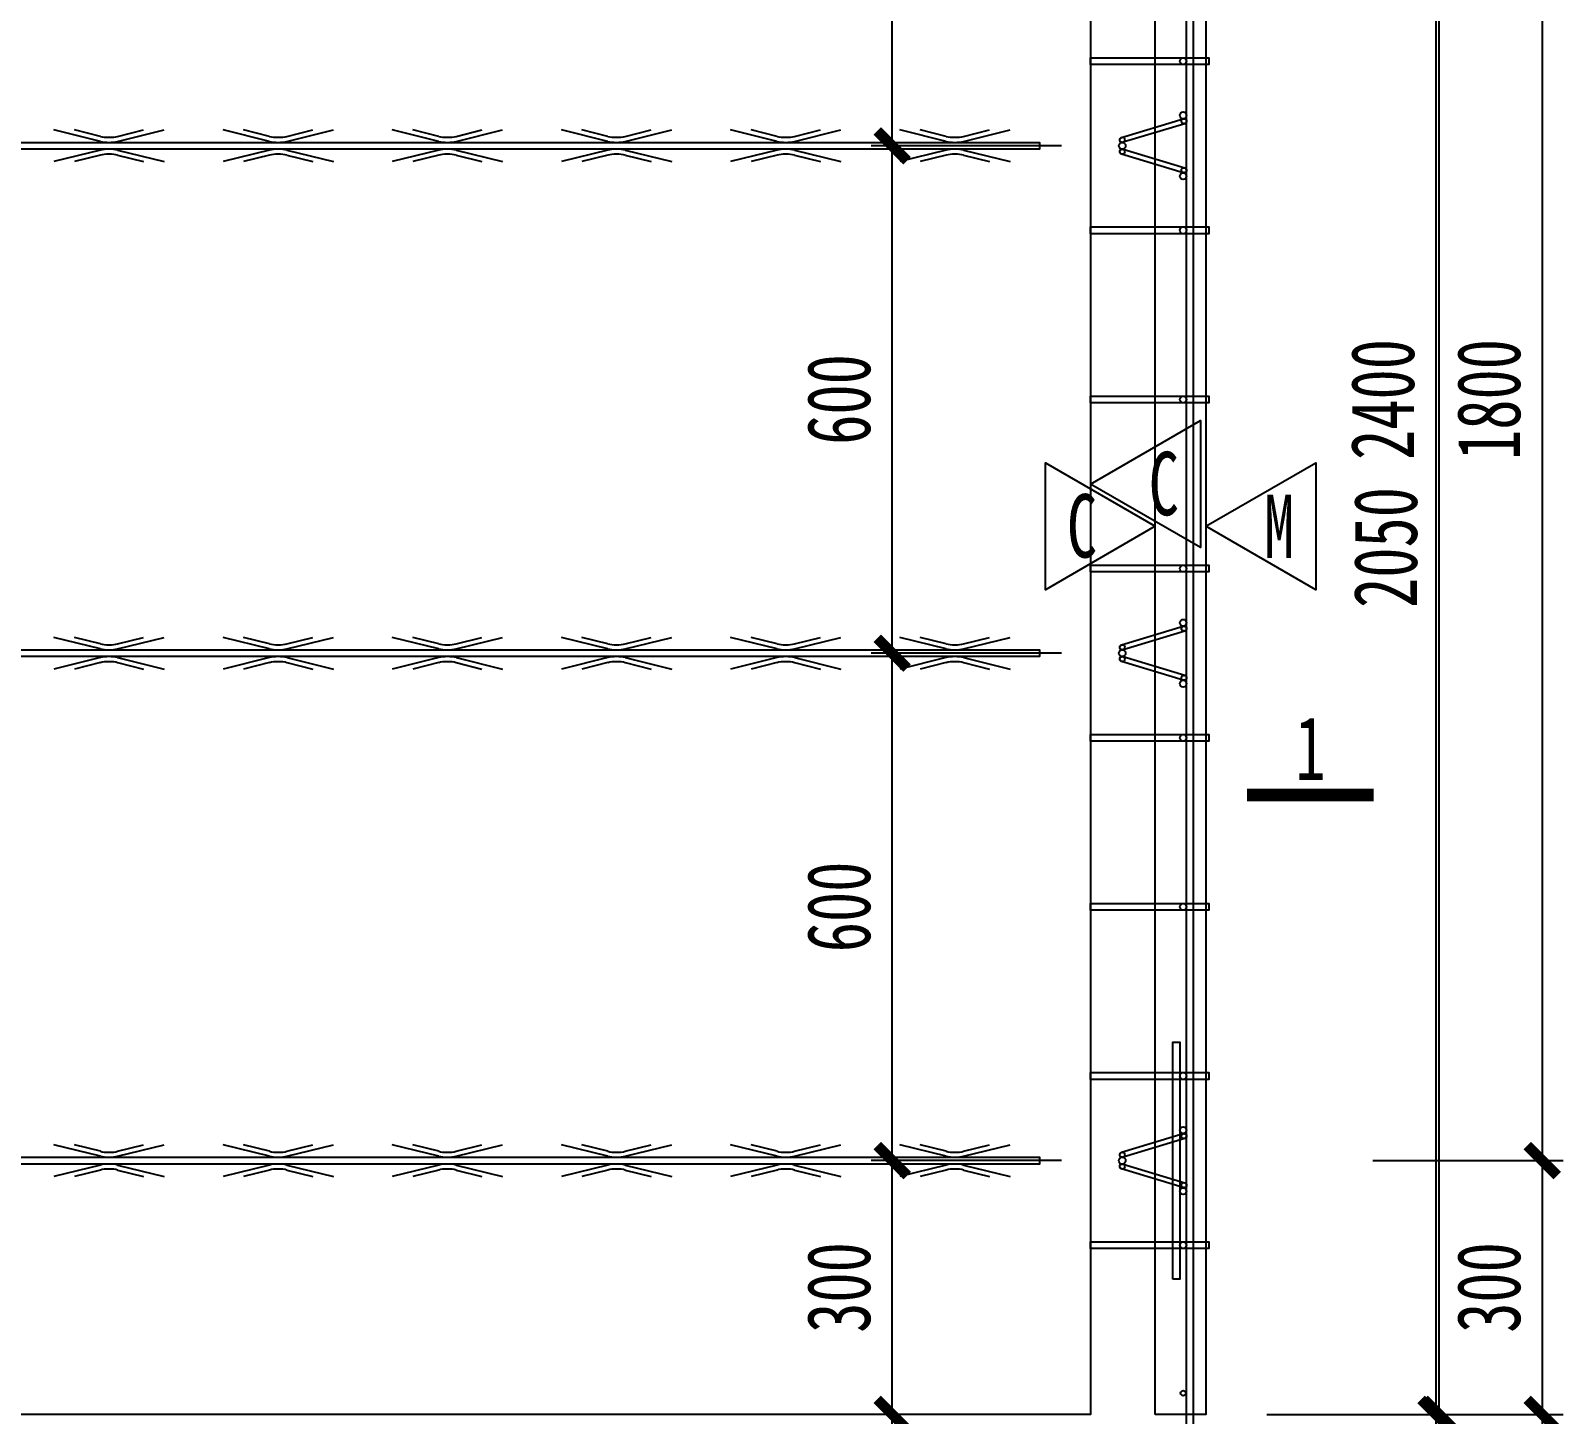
# Model space of a CAD drawing. Extents: x -524 to 129100, y -10500 to 1.
# Drawn here: x 6540 to 8352, y -3212 to -1576 of the extents above; entities that cross this region are included whole.
import ezdxf

# ---------------------------------------------------------------- set-up
doc = ezdxf.new("R2010")
doc.units = 0
doc.header["$LTSCALE"] = 250
doc.linetypes.add('BeePC_CENTER', pattern=[2, 1.25, -0.25, 0.25, -0.25])
doc.layers.get('0').update_dxf_attribs({"linetype": 'CONTINUOUS'})
doc.layers.get('Defpoints').update_dxf_attribs({"linetype": 'CONTINUOUS'})
for name, color, linetype in [('BeePC-CCBZ', 110, 'CONTINUOUS'), ('BeePC-GJ-LEVEL', 141, 'CONTINUOUS'), ('BeePC-GJ-Truss', 185, 'CONTINUOUS'), ('BeePC-TONG-ZT', 50, 'CONTINUOUS')]:
    doc.layers.add(name, color=color, linetype=linetype)
doc.styles.add('BeePC_Dim', font='simfang.ttf', dxfattribs={"width": 0.7})
doc.styles.add('BeePC_Text', font='simfang.ttf', dxfattribs={"width": 0.7})
doc.dimstyles.new('BeePC_DIM_25_25', dxfattribs={"dimtxt": 75, "dimasz": 25, "dimexe": 25, "dimexo": 0, "dimgap": 25, "dimtad": 1, "dimdec": 0, "dimzin": 0, "dimdsep": 46, "dimtxsty": 'BeePC_Dim', "dimblk": 'ARCHTICK', "dimcen": 0, "dimdle": 25, "dimclrt": 7, "dimadec": 0, "dimazin": 0, "dimtfac": 1, "dimtdec": 0, "dimtix": 1, "dimtmove": 2, "dimatfit": 3, "dimfxl": 250, "dimfxlon": 1, "dimtfill": 1, "dimtolj": 1, "dimtzin": 0, "dimarcsym": 0})

# ---------------------------------------------------------------- blocks, each defined once
blk = doc.blocks.new('剖切符号')
at = {"const_width": 15}
blk.add_lwpolyline([(0, 75), (0, -75)], dxfattribs=at)
blk = doc.blocks.new('_ArchTick')
at = {"color": 0, "linetype": 'ByBlock', "const_width": 0.5}
blk.add_lwpolyline([(-0.707, -0.707), (0.707, 0.707)], dxfattribs=at)
blk = doc.blocks.new('*D32')
at = {"layer": 'BeePC-CCBZ', "color": 0, "lineweight": -2, "transparency": 16777216}
for p, q in [((7642.3, -600.1), (7642.3, -375.1)), ((7792.8, -600.1), (7792.8, -375.1)), ((7617.3, -400.1), (7817.8, -400.1))]:
    blk.add_line(p, q, dxfattribs=at)
at = {"layer": 'Defpoints', "color": 0, "transparency": 16777216}
for p in [(7792.8, -400.1), (7642.3, -772.1), (7792.8, -2012.1)]:
    blk.add_point(p, dxfattribs=at)
at = {"layer": 'BeePC-CCBZ', "color": 0, "lineweight": -2, "transparency": 16777216, "xscale": 25, "yscale": 25, "zscale": 25, "rotation": 180}
blk.add_blockref('_ArchTick', (7642.3, -400.1), dxfattribs=at)
at = {"layer": 'BeePC-CCBZ', "color": 0, "lineweight": -2, "transparency": 16777216, "xscale": 25, "yscale": 25, "zscale": 25}
blk.add_blockref('_ArchTick', (7792.8, -400.1), dxfattribs=at)
at = {"layer": 'BeePC-CCBZ', "color": 7, "linetype": 'BeePC_CENTER', "transparency": 16777216, "insert": (7717.6, -337.2), "char_height": 75, "attachment_point": 5, "style": 'BeePC_Dim', "bg_fill": 3, "box_fill_scale": 1.1, "bg_fill_color": 256, "bg_fill_true_color": 13158600, "bg_fill_transparency": 0}
blk.add_mtext('\\A1;151', dxfattribs=at)
blk = doc.blocks.new('*D38')
at = {"layer": 'BeePC-CCBZ', "color": 0, "lineweight": -2, "transparency": 16777216}
for p, q in [((6232.6, -478.1), (6232.6, -253.1)), ((7792.8, -478.1), (7792.8, -253.1)), ((6207.6, -278.1), (7817.8, -278.1))]:
    blk.add_line(p, q, dxfattribs=at)
at = {"layer": 'Defpoints', "color": 0, "transparency": 16777216}
for p in [(7792.8, -278.1), (7792.8, -2012.1), (6232.6, -2912.1)]:
    blk.add_point(p, dxfattribs=at)
at = {"layer": 'BeePC-CCBZ', "color": 0, "lineweight": -2, "transparency": 16777216, "xscale": 25, "yscale": 25, "zscale": 25, "rotation": 180}
blk.add_blockref('_ArchTick', (6232.6, -278.1), dxfattribs=at)
at = {"layer": 'BeePC-CCBZ', "color": 0, "lineweight": -2, "transparency": 16777216, "xscale": 25, "yscale": 25, "zscale": 25}
blk.add_blockref('_ArchTick', (7792.8, -278.1), dxfattribs=at)
at = {"layer": 'BeePC-CCBZ', "color": 7, "linetype": 'BeePC_CENTER', "transparency": 16777216, "insert": (7012.7, -215.2), "char_height": 75, "attachment_point": 5, "style": 'BeePC_Dim', "bg_fill": 3, "box_fill_scale": 1.1, "bg_fill_color": 256, "bg_fill_true_color": 13158600, "bg_fill_transparency": 0}
blk.add_mtext('\\A1;1560', dxfattribs=at)
blk = doc.blocks.new('*D39')
at = {"layer": 'BeePC-CCBZ', "color": 0, "lineweight": -2, "transparency": 16777216}
for p, q in [((172.3, -3759.1), (172.3, -3984.1)), ((7792.8, -3759.1), (7792.8, -3984.1)), ((147.3, -3959.1), (7817.8, -3959.1))]:
    blk.add_line(p, q, dxfattribs=at)
at = {"layer": 'Defpoints', "color": 0, "transparency": 16777216}
for p in [(172.3, -2012.1), (7792.8, -2012.1), (7792.8, -3959.1)]:
    blk.add_point(p, dxfattribs=at)
at = {"layer": 'BeePC-CCBZ', "color": 0, "lineweight": -2, "transparency": 16777216, "xscale": 25, "yscale": 25, "zscale": 25, "rotation": 180}
blk.add_blockref('_ArchTick', (172.3, -3959.1), dxfattribs=at)
at = {"layer": 'BeePC-CCBZ', "color": 0, "lineweight": -2, "transparency": 16777216, "xscale": 25, "yscale": 25, "zscale": 25}
blk.add_blockref('_ArchTick', (7792.8, -3959.1), dxfattribs=at)
at = {"layer": 'BeePC-CCBZ', "color": 7, "linetype": 'BeePC_CENTER', "transparency": 16777216, "insert": (3982.6, -3896.2), "char_height": 75, "attachment_point": 5, "style": 'BeePC_Dim', "bg_fill": 3, "box_fill_scale": 1.1, "bg_fill_color": 256, "bg_fill_true_color": 13158600, "bg_fill_transparency": 0}
blk.add_mtext('\\A1;7621', dxfattribs=at)
blk = doc.blocks.new('*D44')
at = {"layer": 'BeePC-CCBZ', "color": 0, "lineweight": -2, "transparency": 16777216}
for p, q in [((8204.8, -1137.1), (8204.8, -3237.1)), ((8004.8, -1162.1), (8229.8, -1162.1)), ((8004.8, -3212.1), (8229.8, -3212.1))]:
    blk.add_line(p, q, dxfattribs=at)
at = {"layer": 'Defpoints', "color": 0, "transparency": 16777216}
for p in [(7982.3, -1162.1), (3982.6, -3212.1), (8204.8, -3212.1)]:
    blk.add_point(p, dxfattribs=at)
at = {"layer": 'BeePC-CCBZ', "color": 0, "lineweight": -2, "transparency": 16777216, "xscale": 25, "yscale": 25, "zscale": 25}
for p, rotation in [((8204.8, -1162.1), 90), ((8204.8, -3212.1), 270)]:
    blk.add_blockref('_ArchTick', p, dxfattribs=dict(at, rotation=rotation))
at = {"layer": 'BeePC-CCBZ', "color": 7, "linetype": 'BeePC_CENTER', "transparency": 16777216, "insert": (8141.9, -2187.1), "char_height": 75, "attachment_point": 5, "rotation": 90, "style": 'BeePC_Dim', "bg_fill": 3, "box_fill_scale": 1.1, "bg_fill_color": 256, "bg_fill_true_color": 13158600, "bg_fill_transparency": 0}
blk.add_mtext('\\A1;2050', dxfattribs=at)
blk = doc.blocks.new('*D46')
at = {"layer": 'BeePC-CCBZ', "color": 0, "lineweight": -2, "transparency": 16777216}
for p, q in [((8326.8, -1087.1), (8326.8, -2937.1)), ((8126.8, -1112.1), (8351.8, -1112.1)), ((8126.8, -2912.1), (8351.8, -2912.1))]:
    blk.add_line(p, q, dxfattribs=at)
at = {"layer": 'Defpoints', "color": 0, "transparency": 16777216}
for p in [(1632.6, -1112.1), (1632.6, -2912.1), (8326.8, -2912.1)]:
    blk.add_point(p, dxfattribs=at)
at = {"layer": 'BeePC-CCBZ', "color": 0, "lineweight": -2, "transparency": 16777216, "xscale": 25, "yscale": 25, "zscale": 25}
for p, rotation in [((8326.8, -1112.1), 90), ((8326.8, -2912.1), 270)]:
    blk.add_blockref('_ArchTick', p, dxfattribs=dict(at, rotation=rotation))
at = {"layer": 'BeePC-CCBZ', "color": 7, "linetype": 'BeePC_CENTER', "transparency": 16777216, "insert": (8263.9, -2012.1), "char_height": 75, "attachment_point": 5, "rotation": 90, "style": 'BeePC_Dim', "bg_fill": 3, "box_fill_scale": 1.1, "bg_fill_color": 256, "bg_fill_true_color": 13158600, "bg_fill_transparency": 0}
blk.add_mtext('\\A1;1800', dxfattribs=at)
blk = doc.blocks.new('*D47')
at = {"layer": 'BeePC-CCBZ', "color": 0, "lineweight": -2, "transparency": 16777216}
for p, q in [((8326.8, -2887.1), (8326.8, -3237.1)), ((8126.8, -2912.1), (8351.8, -2912.1)), ((8126.8, -3212.1), (8351.8, -3212.1))]:
    blk.add_line(p, q, dxfattribs=at)
at = {"layer": 'Defpoints', "color": 0, "transparency": 16777216}
for p in [(1632.6, -2912.1), (3982.6, -3212.1), (8326.8, -3212.1)]:
    blk.add_point(p, dxfattribs=at)
at = {"layer": 'BeePC-CCBZ', "color": 0, "lineweight": -2, "transparency": 16777216, "xscale": 25, "yscale": 25, "zscale": 25}
for p, rotation in [((8326.8, -2912.1), 90), ((8326.8, -3212.1), 270)]:
    blk.add_blockref('_ArchTick', p, dxfattribs=dict(at, rotation=rotation))
at = {"layer": 'BeePC-CCBZ', "color": 7, "linetype": 'BeePC_CENTER', "transparency": 16777216, "insert": (8263.9, -3062.1), "char_height": 75, "attachment_point": 5, "rotation": 90, "style": 'BeePC_Dim', "bg_fill": 3, "box_fill_scale": 1.1, "bg_fill_color": 256, "bg_fill_true_color": 13158600, "bg_fill_transparency": 0}
blk.add_mtext('\\A1;300', dxfattribs=at)
blk = doc.blocks.new('*D52')
at = {"layer": 'BeePC-CCBZ', "color": 0, "lineweight": -2, "transparency": 16777216}
for p, q in [((7558.4, -3237.1), (7558.4, -2887.1)), ((7758.4, -2912.1), (7533.4, -2912.1)), ((7758.4, -3212.1), (7533.4, -3212.1))]:
    blk.add_line(p, q, dxfattribs=at)
at = {"layer": 'Defpoints', "color": 0, "transparency": 16777216}
for p in [(7558.4, -2912.1), (7830.4, -2912.1), (7899.4, -3212.1)]:
    blk.add_point(p, dxfattribs=at)
at = {"layer": 'BeePC-CCBZ', "color": 0, "lineweight": -2, "transparency": 16777216, "xscale": 25, "yscale": 25, "zscale": 25}
for p, rotation in [((7558.4, -2912.1), 90), ((7558.4, -3212.1), 270)]:
    blk.add_blockref('_ArchTick', p, dxfattribs=dict(at, rotation=rotation))
at = {"layer": 'BeePC-CCBZ', "color": 7, "linetype": 'BeePC_CENTER', "transparency": 16777216, "insert": (7495.5, -3062.1), "char_height": 75, "attachment_point": 5, "rotation": 90, "style": 'BeePC_Dim', "bg_fill": 3, "box_fill_scale": 1.1, "bg_fill_color": 256, "bg_fill_true_color": 13158600, "bg_fill_transparency": 0}
blk.add_mtext('\\A1;300', dxfattribs=at)
blk = doc.blocks.new('*D53')
at = {"layer": 'BeePC-CCBZ', "color": 0, "lineweight": -2, "transparency": 16777216}
for p, q in [((7558.4, -2937.1), (7558.4, -2287.1)), ((7758.4, -2312.1), (7533.4, -2312.1)), ((7758.4, -2912.1), (7533.4, -2912.1))]:
    blk.add_line(p, q, dxfattribs=at)
at = {"layer": 'Defpoints', "color": 0, "transparency": 16777216}
for p in [(7558.4, -2312.1), (7830.4, -2312.1), (7830.4, -2912.1)]:
    blk.add_point(p, dxfattribs=at)
at = {"layer": 'BeePC-CCBZ', "color": 0, "lineweight": -2, "transparency": 16777216, "xscale": 25, "yscale": 25, "zscale": 25}
for p, rotation in [((7558.4, -2312.1), 90), ((7558.4, -2912.1), 270)]:
    blk.add_blockref('_ArchTick', p, dxfattribs=dict(at, rotation=rotation))
at = {"layer": 'BeePC-CCBZ', "color": 7, "linetype": 'BeePC_CENTER', "transparency": 16777216, "insert": (7495.5, -2612.1), "char_height": 75, "attachment_point": 5, "rotation": 90, "style": 'BeePC_Dim', "bg_fill": 3, "box_fill_scale": 1.1, "bg_fill_color": 256, "bg_fill_true_color": 13158600, "bg_fill_transparency": 0}
blk.add_mtext('\\A1;600', dxfattribs=at)
blk = doc.blocks.new('*D54')
at = {"layer": 'BeePC-CCBZ', "color": 0, "lineweight": -2, "transparency": 16777216}
for p, q in [((7558.4, -2337.1), (7558.4, -1687.1)), ((7758.4, -1712.1), (7533.4, -1712.1)), ((7758.4, -2312.1), (7533.4, -2312.1))]:
    blk.add_line(p, q, dxfattribs=at)
at = {"layer": 'Defpoints', "color": 0, "transparency": 16777216}
for p in [(7558.4, -1712.1), (7830.4, -1712.1), (7830.4, -2312.1)]:
    blk.add_point(p, dxfattribs=at)
at = {"layer": 'BeePC-CCBZ', "color": 0, "lineweight": -2, "transparency": 16777216, "xscale": 25, "yscale": 25, "zscale": 25}
for p, rotation in [((7558.4, -1712.1), 90), ((7558.4, -2312.1), 270)]:
    blk.add_blockref('_ArchTick', p, dxfattribs=dict(at, rotation=rotation))
at = {"layer": 'BeePC-CCBZ', "color": 7, "linetype": 'BeePC_CENTER', "transparency": 16777216, "insert": (7495.5, -2012.1), "char_height": 75, "attachment_point": 5, "rotation": 90, "style": 'BeePC_Dim', "bg_fill": 3, "box_fill_scale": 1.1, "bg_fill_color": 256, "bg_fill_true_color": 13158600, "bg_fill_transparency": 0}
blk.add_mtext('\\A1;600', dxfattribs=at)
blk = doc.blocks.new('*D55')
at = {"layer": 'BeePC-CCBZ', "color": 0, "lineweight": -2, "transparency": 16777216}
for p, q in [((7558.4, -1737.1), (7558.4, -1087.1)), ((7758.4, -1112.1), (7533.4, -1112.1)), ((7758.4, -1712.1), (7533.4, -1712.1))]:
    blk.add_line(p, q, dxfattribs=at)
at = {"layer": 'Defpoints', "color": 0, "transparency": 16777216}
for p in [(7558.4, -1112.1), (7830.4, -1112.1), (7830.4, -1712.1)]:
    blk.add_point(p, dxfattribs=at)
at = {"layer": 'BeePC-CCBZ', "color": 0, "lineweight": -2, "transparency": 16777216, "xscale": 25, "yscale": 25, "zscale": 25}
for p, rotation in [((7558.4, -1112.1), 90), ((7558.4, -1712.1), 270)]:
    blk.add_blockref('_ArchTick', p, dxfattribs=dict(at, rotation=rotation))
at = {"layer": 'BeePC-CCBZ', "color": 7, "linetype": 'BeePC_CENTER', "transparency": 16777216, "insert": (7495.5, -1412.1), "char_height": 75, "attachment_point": 5, "rotation": 90, "style": 'BeePC_Dim', "bg_fill": 3, "box_fill_scale": 1.1, "bg_fill_color": 256, "bg_fill_true_color": 13158600, "bg_fill_transparency": 0}
blk.add_mtext('\\A1;600', dxfattribs=at)
blk = doc.blocks.new('*D57')
at = {"layer": 'BeePC-CCBZ', "color": 0, "lineweight": -2, "transparency": 16777216}
for p, q in [((7869.4, -3759.1), (7869.4, -3984.1)), ((7929.4, -3759.1), (7929.4, -3984.1)), ((7844.4, -3959.1), (7954.4, -3959.1))]:
    blk.add_line(p, q, dxfattribs=at)
at = {"layer": 'Defpoints', "color": 0, "transparency": 16777216}
for p in [(7869.4, -2012.1), (7929.4, -2012.1), (7929.4, -3959.1)]:
    blk.add_point(p, dxfattribs=at)
at = {"layer": 'BeePC-CCBZ', "color": 0, "lineweight": -2, "transparency": 16777216, "xscale": 25, "yscale": 25, "zscale": 25}
blk.add_blockref('_ArchTick', (7869.4, -3959.1), dxfattribs=at)
at = {"layer": 'BeePC-CCBZ', "color": 0, "lineweight": -2, "transparency": 16777216, "xscale": 25, "yscale": 25, "zscale": 25, "rotation": 180}
blk.add_blockref('_ArchTick', (7929.4, -3959.1), dxfattribs=at)
at = {"layer": 'BeePC-CCBZ', "color": 7, "linetype": 'BeePC_CENTER', "transparency": 16777216, "insert": (7899.4, -3896.2), "char_height": 75, "attachment_point": 5, "style": 'BeePC_Dim', "bg_fill": 3, "box_fill_scale": 1.1, "bg_fill_color": 256, "bg_fill_true_color": 13158600, "bg_fill_transparency": 0}
blk.add_mtext('\\A1;60', dxfattribs=at)
blk = doc.blocks.new('*D58')
at = {"layer": 'BeePC-CCBZ', "color": 0, "lineweight": -2, "transparency": 16777216}
for p, q in [((8201.4, -3237.1), (8201.4, -787.1)), ((8001.4, -812.1), (8226.4, -812.1)), ((8001.4, -3212.1), (8226.4, -3212.1))]:
    blk.add_line(p, q, dxfattribs=at)
at = {"layer": 'Defpoints', "color": 0, "transparency": 16777216}
for p in [(7899.4, -812.1), (8201.4, -812.1), (7899.4, -3212.1)]:
    blk.add_point(p, dxfattribs=at)
at = {"layer": 'BeePC-CCBZ', "color": 0, "lineweight": -2, "transparency": 16777216, "xscale": 25, "yscale": 25, "zscale": 25}
for p, rotation in [((8201.4, -812.1), 90), ((8201.4, -3212.1), 270)]:
    blk.add_blockref('_ArchTick', p, dxfattribs=dict(at, rotation=rotation))
at = {"layer": 'BeePC-CCBZ', "color": 7, "linetype": 'BeePC_CENTER', "transparency": 16777216, "insert": (8138.5, -2012.1), "char_height": 75, "attachment_point": 5, "rotation": 90, "style": 'BeePC_Dim', "bg_fill": 3, "box_fill_scale": 1.1, "bg_fill_color": 256, "bg_fill_true_color": 13158600, "bg_fill_transparency": 0}
blk.add_mtext('\\A1;2400', dxfattribs=at)

msp = doc.modelspace()

# ---------------------------------------------------------------- linework, layer by layer
msp.add_lwpolyline([(7890.4, -3052.1), (7890.4, -2772.1), (7898.4, -2772.1), (7898.4, -3052.1), (7890.4, -3052.1)])
for points in [[(7792.8, -2112.1, 0), (7922.8, -2037.1, 0), (7922.8, -2187.1, 0)], [(7869.4, -2162.1, 0), (7739.5, -2237.1, 0), (7739.5, -2087.1, 0)], [(7929.4, -2162.1, 0), (8059.3, -2087.1, 0), (8059.3, -2237.1, 0)]]:
    msp.add_polyline3d(points, close=True)
at = {"layer": 'BeePC-GJ-LEVEL'}
msp.add_lwpolyline([(7906.4, -3663.1), (7906.4, -672.1), (7914.4, -672.1), (7914.4, -3663.1, -0.668179), (7873.5, -3680.1), (7845.2, -3651.8), (7850.8, -3646.1), (7879.1, -3674.4, 0.668179), (7906.4, -3663.1, -0.668179), (7879.1, -3674.4, 0.668179), (7906.4, -3663.1)], format="xyb", dxfattribs=at)
for points in [[(7792.8, -1608.1), (7932.8, -1608.1), (7932.8, -1616.1), (7792.8, -1616.1), (7792.8, -1608.1)], [(7792.8, -1808.1), (7932.8, -1808.1), (7932.8, -1816.1), (7792.8, -1816.1), (7792.8, -1808.1)], [(7792.8, -2008.1), (7932.8, -2008.1), (7932.8, -2016.1), (7792.8, -2016.1), (7792.8, -2008.1)], [(7792.8, -2208.1), (7932.8, -2208.1), (7932.8, -2216.1), (7792.8, -2216.1), (7792.8, -2208.1)], [(7792.8, -2408.1), (7932.8, -2408.1), (7932.8, -2416.1), (7792.8, -2416.1), (7792.8, -2408.1)], [(7792.8, -2608.1), (7932.8, -2608.1), (7932.8, -2616.1), (7792.8, -2616.1), (7792.8, -2608.1)], [(7792.8, -2808.1), (7932.8, -2808.1), (7932.8, -2816.1), (7792.8, -2816.1), (7792.8, -2808.1)], [(7792.8, -3008.1), (7932.8, -3008.1), (7932.8, -3016.1), (7792.8, -3016.1), (7792.8, -3008.1)]]:
    msp.add_lwpolyline(points, dxfattribs=at)
for centre, radius in [((7902.4, -1612.1), 4), ((7902.4, -1612.1), 4), ((7902.4, -1612.1), 4), ((7902.4, -1812.1), 4), ((7902.4, -1812.1), 4), ((7902.4, -1812.1), 4), ((7902.4, -2012.1), 4), ((7902.4, -2012.1), 4), ((7902.4, -2012.1), 4), ((7902.4, -2212.1), 4), ((7902.4, -2212.1), 4), ((7902.4, -2212.1), 4), ((7902.4, -2412.1), 4), ((7902.4, -2412.1), 4), ((7902.4, -2412.1), 4), ((7902.4, -2612.1), 4), ((7902.4, -2612.1), 4), ((7902.4, -2612.1), 4), ((7902.4, -2812.1), 4), ((7902.4, -2812.1), 4), ((7902.4, -2812.1), 4), ((7902.4, -3012.1), 4), ((7902.4, -3012.1), 4), ((7902.4, -3012.1), 4), ((7902.4, -3187.1), 3), ((7902.4, -3187.1), 3), ((7902.4, -3187.1), 3)]:
    msp.add_circle(centre, radius, dxfattribs=at)
at = {"layer": 'BeePC-GJ-Truss'}
for points in [[(7829.6, -1702.2), (7902.6, -1680.2, -1), (7904.3, -1686), (7831.3, -1708, -1), (7829.6, -1702.2)], [(7902.6, -1744), (7829.6, -1722, -1), (7831.3, -1716.2), (7904.3, -1738.2, -1), (7902.6, -1744)], [(7829.6, -2302.2), (7902.6, -2280.2, -1), (7904.3, -2286), (7831.3, -2308, -1), (7829.6, -2302.2)], [(7902.6, -2344), (7829.6, -2322, -1), (7831.3, -2316.2), (7904.3, -2338.2, -1), (7902.6, -2344)], [(7829.6, -2902.2), (7902.6, -2880.2, -1), (7904.3, -2886), (7831.3, -2908, -1), (7829.6, -2902.2)], [(7902.6, -2944), (7829.6, -2922, -1), (7831.3, -2916.2), (7904.3, -2938.2, -1), (7902.6, -2944)]]:
    msp.add_lwpolyline(points, format="xyb", dxfattribs=at)
for points in [[(232.6, -1708.1), (7732.6, -1708.1), (7732.6, -1716.1), (232.6, -1716.1), (232.6, -1708.1), (236, -1708), (239.2, -1707.6), (242.8, -1707), (297.8, -1693.4)], [(6622.4, -1707), (6567.4, -1693.4)], [(6622.4, -1701), (6591.7, -1693.4)], [(6642.8, -1707), (6697.8, -1693.4)], [(6642.8, -1701), (6673.5, -1693.4)], [(6822.4, -1707), (6767.4, -1693.4)], [(6822.4, -1701), (6791.7, -1693.4)], [(6842.8, -1707), (6897.8, -1693.4)], [(6842.8, -1701), (6873.5, -1693.4)], [(7022.4, -1707), (6967.4, -1693.4)], [(7022.4, -1701), (6991.7, -1693.4)], [(7042.8, -1707), (7097.8, -1693.4)], [(7042.8, -1701), (7073.5, -1693.4)], [(7222.4, -1707), (7167.4, -1693.4)], [(7222.4, -1701), (7191.7, -1693.4)], [(7242.8, -1707), (7297.8, -1693.4)], [(7242.8, -1701), (7273.5, -1693.4)], [(7422.4, -1707), (7367.4, -1693.4)], [(7422.4, -1701), (7391.7, -1693.4)], [(7442.8, -1707), (7497.8, -1693.4)], [(7442.8, -1701), (7473.5, -1693.4)], [(7622.4, -1707), (7567.4, -1693.4)], [(7622.4, -1701), (7591.7, -1693.4)], [(7642.8, -1707), (7697.8, -1693.4)], [(7642.8, -1701), (7673.5, -1693.4)], [(6622.4, -1717.3), (6567.4, -1730.9)], [(6642.8, -1717.3), (6697.8, -1730.9)], [(6822.4, -1717.3), (6767.4, -1730.9)], [(6842.8, -1717.3), (6897.8, -1730.9)], [(7022.4, -1717.3), (6967.4, -1730.9)], [(7042.8, -1717.3), (7097.8, -1730.9)], [(7222.4, -1717.3), (7167.4, -1730.9)], [(7242.8, -1717.3), (7297.8, -1730.9)], [(7422.4, -1717.3), (7367.4, -1730.9)], [(7442.8, -1717.3), (7497.8, -1730.9)], [(7622.4, -1717.3), (7567.4, -1730.9)], [(7642.8, -1717.3), (7697.8, -1730.9)], [(6622.4, -1723.3), (6591.7, -1730.9)], [(6642.8, -1723.3), (6673.5, -1730.9)], [(6822.4, -1723.3), (6791.7, -1730.9)], [(6842.8, -1723.3), (6873.5, -1730.9)], [(7022.4, -1723.3), (6991.7, -1730.9)], [(7042.8, -1723.3), (7073.5, -1730.9)], [(7222.4, -1723.3), (7191.7, -1730.9)], [(7242.8, -1723.3), (7273.5, -1730.9)], [(7422.4, -1723.3), (7391.7, -1730.9)], [(7442.8, -1723.3), (7473.5, -1730.9)], [(7622.4, -1723.3), (7591.7, -1730.9)], [(7642.8, -1723.3), (7673.5, -1730.9)], [(232.6, -2308.1), (7732.6, -2308.1), (7732.6, -2316.1), (232.6, -2316.1), (232.6, -2308.1), (236, -2308), (239.2, -2307.6), (242.8, -2307), (297.8, -2293.4)], [(6622.4, -2307), (6567.4, -2293.4)], [(6622.4, -2301), (6591.7, -2293.4)], [(6642.8, -2307), (6697.8, -2293.4)], [(6642.8, -2301), (6673.5, -2293.4)], [(6822.4, -2307), (6767.4, -2293.4)], [(6822.4, -2301), (6791.7, -2293.4)], [(6842.8, -2307), (6897.8, -2293.4)], [(6842.8, -2301), (6873.5, -2293.4)], [(7022.4, -2307), (6967.4, -2293.4)], [(7022.4, -2301), (6991.7, -2293.4)], [(7042.8, -2307), (7097.8, -2293.4)], [(7042.8, -2301), (7073.5, -2293.4)], [(7222.4, -2307), (7167.4, -2293.4)], [(7222.4, -2301), (7191.7, -2293.4)], [(7242.8, -2307), (7297.8, -2293.4)], [(7242.8, -2301), (7273.5, -2293.4)], [(7422.4, -2307), (7367.4, -2293.4)], [(7422.4, -2301), (7391.7, -2293.4)], [(7442.8, -2307), (7497.8, -2293.4)], [(7442.8, -2301), (7473.5, -2293.4)], [(7622.4, -2307), (7567.4, -2293.4)], [(7622.4, -2301), (7591.7, -2293.4)], [(7642.8, -2307), (7697.8, -2293.4)], [(7642.8, -2301), (7673.5, -2293.4)], [(6622.4, -2317.3), (6567.4, -2330.9)], [(6642.8, -2317.3), (6697.8, -2330.9)], [(6822.4, -2317.3), (6767.4, -2330.9)], [(6842.8, -2317.3), (6897.8, -2330.9)], [(7022.4, -2317.3), (6967.4, -2330.9)], [(7042.8, -2317.3), (7097.8, -2330.9)], [(7222.4, -2317.3), (7167.4, -2330.9)], [(7242.8, -2317.3), (7297.8, -2330.9)], [(7422.4, -2317.3), (7367.4, -2330.9)], [(7442.8, -2317.3), (7497.8, -2330.9)], [(7622.4, -2317.3), (7567.4, -2330.9)], [(7642.8, -2317.3), (7697.8, -2330.9)], [(6622.4, -2323.3), (6591.7, -2330.9)], [(6642.8, -2323.3), (6673.5, -2330.9)], [(6822.4, -2323.3), (6791.7, -2330.9)], [(6842.8, -2323.3), (6873.5, -2330.9)], [(7022.4, -2323.3), (6991.7, -2330.9)], [(7042.8, -2323.3), (7073.5, -2330.9)], [(7222.4, -2323.3), (7191.7, -2330.9)], [(7242.8, -2323.3), (7273.5, -2330.9)], [(7422.4, -2323.3), (7391.7, -2330.9)], [(7442.8, -2323.3), (7473.5, -2330.9)], [(7622.4, -2323.3), (7591.7, -2330.9)], [(7642.8, -2323.3), (7673.5, -2330.9)], [(232.6, -2908.1), (7732.6, -2908.1), (7732.6, -2916.1), (232.6, -2916.1), (232.6, -2908.1), (236, -2908), (239.2, -2907.6), (242.8, -2907), (297.8, -2893.4)], [(6622.4, -2907), (6567.4, -2893.4)], [(6622.4, -2901), (6591.7, -2893.4)], [(6642.8, -2907), (6697.8, -2893.4)], [(6642.8, -2901), (6673.5, -2893.4)], [(6822.4, -2907), (6767.4, -2893.4)], [(6822.4, -2901), (6791.7, -2893.4)], [(6842.8, -2907), (6897.8, -2893.4)], [(6842.8, -2901), (6873.5, -2893.4)], [(7022.4, -2907), (6967.4, -2893.4)], [(7022.4, -2901), (6991.7, -2893.4)], [(7042.8, -2907), (7097.8, -2893.4)], [(7042.8, -2901), (7073.5, -2893.4)], [(7222.4, -2907), (7167.4, -2893.4)], [(7222.4, -2901), (7191.7, -2893.4)], [(7242.8, -2907), (7297.8, -2893.4)], [(7242.8, -2901), (7273.5, -2893.4)], [(7422.4, -2907), (7367.4, -2893.4)], [(7422.4, -2901), (7391.7, -2893.4)], [(7442.8, -2907), (7497.8, -2893.4)], [(7442.8, -2901), (7473.5, -2893.4)], [(7622.4, -2907), (7567.4, -2893.4)], [(7622.4, -2901), (7591.7, -2893.4)], [(7642.8, -2907), (7697.8, -2893.4)], [(7642.8, -2901), (7673.5, -2893.4)], [(6622.4, -2917.3), (6567.4, -2930.9)], [(6622.4, -2923.3), (6591.7, -2930.9)], [(6642.8, -2917.3), (6697.8, -2930.9)], [(6642.8, -2923.3), (6673.5, -2930.9)], [(6822.4, -2917.3), (6767.4, -2930.9)], [(6822.4, -2923.3), (6791.7, -2930.9)], [(6842.8, -2917.3), (6897.8, -2930.9)], [(6842.8, -2923.3), (6873.5, -2930.9)], [(7022.4, -2917.3), (6967.4, -2930.9)], [(7022.4, -2923.3), (6991.7, -2930.9)], [(7042.8, -2917.3), (7097.8, -2930.9)], [(7042.8, -2923.3), (7073.5, -2930.9)], [(7222.4, -2917.3), (7167.4, -2930.9)], [(7222.4, -2923.3), (7191.7, -2930.9)], [(7242.8, -2917.3), (7297.8, -2930.9)], [(7242.8, -2923.3), (7273.5, -2930.9)], [(7422.4, -2917.3), (7367.4, -2930.9)], [(7422.4, -2923.3), (7391.7, -2930.9)], [(7442.8, -2917.3), (7497.8, -2930.9)], [(7442.8, -2923.3), (7473.5, -2930.9)], [(7622.4, -2917.3), (7567.4, -2930.9)], [(7622.4, -2923.3), (7591.7, -2930.9)], [(7642.8, -2917.3), (7697.8, -2930.9)], [(7642.8, -2923.3), (7673.5, -2930.9)]]:
    msp.add_lwpolyline(points, dxfattribs=at)
for centre, radius in [((7902.4, -1676.1), 4), ((7903.4, -1683.1), 3), ((7830.4, -1705.1), 3), ((7830.4, -1712.1), 4), ((7830.4, -1712.1), 4), ((7830.4, -1719.1), 3), ((7903.4, -1741.1), 3), ((7902.4, -1748.1), 4), ((7902.4, -2276.1), 4), ((7903.4, -2283.1), 3), ((7830.4, -2312.1), 4), ((7830.4, -2312.1), 4), ((7830.4, -2305.1), 3), ((7830.4, -2319.1), 3), ((7902.4, -2348.1), 4), ((7903.4, -2341.1), 3), ((7902.4, -2876.1), 4), ((7903.4, -2883.1), 3), ((7830.4, -2912.1), 4), ((7830.4, -2912.1), 4), ((7830.4, -2905.1), 3), ((7830.4, -2919.1), 3), ((7902.4, -2948.1), 4), ((7903.4, -2941.1), 3)]:
    msp.add_circle(centre, radius, dxfattribs=at)
for centre, major_axis, start_param, end_param in [((6631.4, -1698.7), (12, 0), 3.861169, 4.813041), ((6633.8, -1698.7), (12, 0), 4.611737, 5.563609), ((6831.4, -1698.7), (12, 0), 3.861169, 4.813041), ((6833.8, -1698.7), (12, 0), 4.611737, 5.563609), ((7031.4, -1698.7), (12, 0), 3.861169, 4.813041), ((7033.8, -1698.7), (12, 0), 4.611737, 5.563609), ((7231.4, -1698.7), (12, 0), 3.861169, 4.813041), ((7233.8, -1698.7), (12, 0), 4.611737, 5.563609), ((7431.4, -1698.7), (12, 0), 3.861169, 4.813041), ((7433.8, -1698.7), (12, 0), 4.611737, 5.563609), ((7631.4, -1698.7), (12, 0), 3.861169, 4.813041), ((7633.8, -1698.7), (12, 0), 4.611737, 5.563609), ((6633.8, -1702.9), (18, 0), 4.026697, 4.647513), ((6633.8, -1721.3), (18, 0), 1.635672, 2.256488), ((6631.4, -1702.9), (18, 0), 4.777265, 5.398081), ((6631.4, -1721.3), (18, 0), 0.885104, 1.50592), ((6833.8, -1702.9), (18, 0), 4.026697, 4.647513), ((6833.8, -1721.3), (18, 0), 1.635672, 2.256488), ((6831.4, -1702.9), (18, 0), 4.777265, 5.398081), ((6831.4, -1721.3), (18, 0), 0.885104, 1.50592), ((7033.8, -1702.9), (18, 0), 4.026697, 4.647513), ((7033.8, -1721.3), (18, 0), 1.635672, 2.256488), ((7031.4, -1702.9), (18, 0), 4.777265, 5.398081), ((7031.4, -1721.3), (18, 0), 0.885104, 1.50592), ((7233.8, -1702.9), (18, 0), 4.026697, 4.647513), ((7233.8, -1721.3), (18, 0), 1.635672, 2.256488), ((7231.4, -1702.9), (18, 0), 4.777265, 5.398081), ((7231.4, -1721.3), (18, 0), 0.885104, 1.50592), ((7433.8, -1702.9), (18, 0), 4.026697, 4.647513), ((7433.8, -1721.3), (18, 0), 1.635672, 2.256488), ((7431.4, -1702.9), (18, 0), 4.777265, 5.398081), ((7431.4, -1721.3), (18, 0), 0.885104, 1.50592), ((7633.8, -1702.9), (18, 0), 4.026697, 4.647513), ((7633.8, -1721.3), (18, 0), 1.635672, 2.256488), ((7631.4, -1702.9), (18, 0), 4.777265, 5.398081), ((7631.4, -1721.3), (18, 0), 0.885104, 1.50592), ((6631.4, -1725.6), (12, 0), 1.470144, 2.422017), ((6633.8, -1725.6), (12, 0), 0.719576, 1.671449), ((6831.4, -1725.6), (12, 0), 1.470144, 2.422017), ((6833.8, -1725.6), (12, 0), 0.719576, 1.671449), ((7031.4, -1725.6), (12, 0), 1.470144, 2.422017), ((7033.8, -1725.6), (12, 0), 0.719576, 1.671449), ((7231.4, -1725.6), (12, 0), 1.470144, 2.422017), ((7233.8, -1725.6), (12, 0), 0.719576, 1.671449), ((7431.4, -1725.6), (12, 0), 1.470144, 2.422017), ((7433.8, -1725.6), (12, 0), 0.719576, 1.671449), ((7631.4, -1725.6), (12, 0), 1.470144, 2.422017), ((7633.8, -1725.6), (12, 0), 0.719576, 1.671449), ((6631.4, -2298.7), (12, 0), 3.861169, 4.813041), ((6633.8, -2298.7), (12, 0), 4.611737, 5.563609), ((6831.4, -2298.7), (12, 0), 3.861169, 4.813041), ((6833.8, -2298.7), (12, 0), 4.611737, 5.563609), ((7031.4, -2298.7), (12, 0), 3.861169, 4.813041), ((7033.8, -2298.7), (12, 0), 4.611737, 5.563609), ((7231.4, -2298.7), (12, 0), 3.861169, 4.813041), ((7233.8, -2298.7), (12, 0), 4.611737, 5.563609), ((7431.4, -2298.7), (12, 0), 3.861169, 4.813041), ((7433.8, -2298.7), (12, 0), 4.611737, 5.563609), ((7631.4, -2298.7), (12, 0), 3.861169, 4.813041), ((7633.8, -2298.7), (12, 0), 4.611737, 5.563609), ((6633.8, -2302.9), (18, 0), 4.026697, 4.647513), ((6633.8, -2321.3), (18, 0), 1.635672, 2.256488), ((6631.4, -2302.9), (18, 0), 4.777265, 5.398081), ((6631.4, -2321.3), (18, 0), 0.885104, 1.50592), ((6833.8, -2302.9), (18, 0), 4.026697, 4.647513), ((6833.8, -2321.3), (18, 0), 1.635672, 2.256488), ((6831.4, -2302.9), (18, 0), 4.777265, 5.398081), ((6831.4, -2321.3), (18, 0), 0.885104, 1.50592), ((7033.8, -2302.9), (18, 0), 4.026697, 4.647513), ((7033.8, -2321.3), (18, 0), 1.635672, 2.256488), ((7031.4, -2302.9), (18, 0), 4.777265, 5.398081), ((7031.4, -2321.3), (18, 0), 0.885104, 1.50592), ((7233.8, -2302.9), (18, 0), 4.026697, 4.647513), ((7233.8, -2321.3), (18, 0), 1.635672, 2.256488), ((7231.4, -2302.9), (18, 0), 4.777265, 5.398081), ((7231.4, -2321.3), (18, 0), 0.885104, 1.50592), ((7433.8, -2302.9), (18, 0), 4.026697, 4.647513), ((7433.8, -2321.3), (18, 0), 1.635672, 2.256488), ((7431.4, -2302.9), (18, 0), 4.777265, 5.398081), ((7431.4, -2321.3), (18, 0), 0.885104, 1.50592), ((7633.8, -2302.9), (18, 0), 4.026697, 4.647513), ((7633.8, -2321.3), (18, 0), 1.635672, 2.256488), ((7631.4, -2302.9), (18, 0), 4.777265, 5.398081), ((7631.4, -2321.3), (18, 0), 0.885104, 1.50592), ((6631.4, -2325.6), (12, 0), 1.470144, 2.422017), ((6633.8, -2325.6), (12, 0), 0.719576, 1.671449), ((6831.4, -2325.6), (12, 0), 1.470144, 2.422017), ((6833.8, -2325.6), (12, 0), 0.719576, 1.671449), ((7031.4, -2325.6), (12, 0), 1.470144, 2.422017), ((7033.8, -2325.6), (12, 0), 0.719576, 1.671449), ((7231.4, -2325.6), (12, 0), 1.470144, 2.422017), ((7233.8, -2325.6), (12, 0), 0.719576, 1.671449), ((7431.4, -2325.6), (12, 0), 1.470144, 2.422017), ((7433.8, -2325.6), (12, 0), 0.719576, 1.671449), ((7631.4, -2325.6), (12, 0), 1.470144, 2.422017), ((7633.8, -2325.6), (12, 0), 0.719576, 1.671449), ((6631.4, -2898.7), (12, 0), 3.861169, 4.813041), ((6633.8, -2902.9), (18, 0), 4.026697, 4.647513), ((6633.8, -2921.3), (18, 0), 1.635672, 2.256488), ((6633.8, -2898.7), (12, 0), 4.611737, 5.563609), ((6631.4, -2902.9), (18, 0), 4.777265, 5.398081), ((6631.4, -2921.3), (18, 0), 0.885104, 1.50592), ((6831.4, -2898.7), (12, 0), 3.861169, 4.813041), ((6833.8, -2902.9), (18, 0), 4.026697, 4.647513), ((6833.8, -2921.3), (18, 0), 1.635672, 2.256488), ((6833.8, -2898.7), (12, 0), 4.611737, 5.563609), ((6831.4, -2902.9), (18, 0), 4.777265, 5.398081), ((6831.4, -2921.3), (18, 0), 0.885104, 1.50592), ((7031.4, -2898.7), (12, 0), 3.861169, 4.813041), ((7033.8, -2902.9), (18, 0), 4.026697, 4.647513), ((7033.8, -2921.3), (18, 0), 1.635672, 2.256488), ((7033.8, -2898.7), (12, 0), 4.611737, 5.563609), ((7031.4, -2902.9), (18, 0), 4.777265, 5.398081), ((7031.4, -2921.3), (18, 0), 0.885104, 1.50592), ((7231.4, -2898.7), (12, 0), 3.861169, 4.813041), ((7233.8, -2902.9), (18, 0), 4.026697, 4.647513), ((7233.8, -2921.3), (18, 0), 1.635672, 2.256488), ((7233.8, -2898.7), (12, 0), 4.611737, 5.563609), ((7231.4, -2902.9), (18, 0), 4.777265, 5.398081), ((7231.4, -2921.3), (18, 0), 0.885104, 1.50592), ((7431.4, -2898.7), (12, 0), 3.861169, 4.813041), ((7433.8, -2902.9), (18, 0), 4.026697, 4.647513), ((7433.8, -2921.3), (18, 0), 1.635672, 2.256488), ((7433.8, -2898.7), (12, 0), 4.611737, 5.563609), ((7431.4, -2902.9), (18, 0), 4.777265, 5.398081), ((7431.4, -2921.3), (18, 0), 0.885104, 1.50592), ((7631.4, -2898.7), (12, 0), 3.861169, 4.813041), ((7633.8, -2902.9), (18, 0), 4.026697, 4.647513), ((7633.8, -2921.3), (18, 0), 1.635672, 2.256488), ((7633.8, -2898.7), (12, 0), 4.611737, 5.563609), ((7631.4, -2902.9), (18, 0), 4.777265, 5.398081), ((7631.4, -2921.3), (18, 0), 0.885104, 1.50592), ((6631.4, -2925.6), (12, 0), 1.470144, 2.422017), ((6633.8, -2925.6), (12, 0), 0.719576, 1.671449), ((6831.4, -2925.6), (12, 0), 1.470144, 2.422017), ((6833.8, -2925.6), (12, 0), 0.719576, 1.671449), ((7031.4, -2925.6), (12, 0), 1.470144, 2.422017), ((7033.8, -2925.6), (12, 0), 0.719576, 1.671449), ((7231.4, -2925.6), (12, 0), 1.470144, 2.422017), ((7233.8, -2925.6), (12, 0), 0.719576, 1.671449), ((7431.4, -2925.6), (12, 0), 1.470144, 2.422017), ((7433.8, -2925.6), (12, 0), 0.719576, 1.671449), ((7631.4, -2925.6), (12, 0), 1.470144, 2.422017), ((7633.8, -2925.6), (12, 0), 0.719576, 1.671449)]:
    msp.add_ellipse(centre, major_axis=major_axis, ratio=0.288551, start_param=start_param, end_param=end_param, dxfattribs=at)
at = {"layer": 'BeePC-TONG-ZT'}
for points in [[(7792.8, -1162.1), (7792.8, -3212.1), (172.3, -3212.1), (172.3, -1162.1), (422.3, -1162.1), (422.3, -812.1), (7642.3, -812.1), (7642.3, -1162.1), (7792.8, -1162.1)], [(7869.4, -3212.1), (7869.4, -812.1), (7929.4, -812.1), (7929.4, -3212.1), (7869.4, -3212.1)]]:
    msp.add_lwpolyline(points, dxfattribs=at)

# ---------------------------------------------------------------- block references
at = {"rotation": 90}
msp.add_blockref('剖切符号', (8052.8, -2479.6), dxfattribs=at)

# ---------------------------------------------------------------- texts
at = {"char_height": 75, "attachment_point": 5, "style": 'BeePC_Text'}
for s, insert in [('C', (7879.5, -2112.1)), ('C', (7782.8, -2162.1)), ('M', (8016, -2162.1)), ('1', (8052.8, -2424.6))]:
    msp.add_mtext(s, dxfattribs=dict(at, insert=insert))

# ---------------------------------------------------------------- next in the draw order: dimensions: what is measured, and where the dimension line sits
at = {"layer": 'BeePC-CCBZ'}
dim = msp.add_linear_dim(base=(7792.8486193, -400.1183432), p1=(7642.3486193, -772.1183432), p2=(7792.8486193, -2012.1183432), angle=0, dimstyle='BeePC_DIM_25_25', override={"dimfxl": 200}, dxfattribs=at)
dim.commit()
dim.dimension.update_dxf_attribs({"geometry": '*D32', "text_midpoint": (7717.5986193, -337.2054303)})

# ---------------------------------------------------------------- next in the draw order: dimensions: what is measured, and where the dimension line sits
dim = msp.add_linear_dim(base=(7792.8, -278.1), p1=(6232.6, -2912.1), p2=(7792.8, -2012.1), angle=0, dimstyle='BeePC_DIM_25_25', override={"dimfxl": 200}, dxfattribs=at)
dim.commit()
dim.dimension.update_dxf_attribs({"geometry": '*D38', "text_midpoint": (7012.7, -215.2)})

# ---------------------------------------------------------------- next in the draw order: dimensions: what is measured, and where the dimension line sits
dim = msp.add_linear_dim(base=(7792.8486193, -3959.1183432), p1=(172.3486193, -2012.1183432), p2=(7792.8486193, -2012.1183432), angle=0, dimstyle='BeePC_DIM_25_25', override={"dimfxl": 200}, dxfattribs=at)
dim.commit()
dim.dimension.update_dxf_attribs({"geometry": '*D39', "text_midpoint": (3982.5986193, -3896.2054303)})

# ---------------------------------------------------------------- next in the draw order: dimensions: what is measured, and where the dimension line sits
dim = msp.add_linear_dim(base=(8204.8, -3212.1), p1=(7982.3, -1162.1), p2=(3982.6, -3212.1), angle=90, dimstyle='BeePC_DIM_25_25', override={"dimfxl": 200}, dxfattribs=at)
dim.commit()
dim.dimension.update_dxf_attribs({"geometry": '*D44', "text_midpoint": (8141.9, -2187.1)})

# ---------------------------------------------------------------- next in the draw order: dimensions: what is measured, and where the dimension line sits
dim = msp.add_linear_dim(base=(8326.8, -2912.1), p1=(1632.6, -1112.1), p2=(1632.6, -2912.1), angle=90, dimstyle='BeePC_DIM_25_25', override={"dimfxl": 200}, dxfattribs=at)
dim.commit()
dim.dimension.update_dxf_attribs({"geometry": '*D46', "text_midpoint": (8263.9, -2012.1)})

# ---------------------------------------------------------------- next in the draw order: dimensions: what is measured, and where the dimension line sits
dim = msp.add_linear_dim(base=(8326.8, -3212.1), p1=(1632.6, -2912.1), p2=(3982.6, -3212.1), angle=90, dimstyle='BeePC_DIM_25_25', override={"dimfxl": 200}, dxfattribs=at)
dim.commit()
dim.dimension.update_dxf_attribs({"geometry": '*D47', "text_midpoint": (8263.9, -3062.1)})

# ---------------------------------------------------------------- next in the draw order: dimensions: what is measured, and where the dimension line sits
dim = msp.add_linear_dim(base=(7558.4, -2912.1), p1=(7899.4, -3212.1), p2=(7830.4, -2912.1), angle=90, dimstyle='BeePC_DIM_25_25', override={"dimfxl": 200}, dxfattribs=at)
dim.commit()
dim.dimension.update_dxf_attribs({"geometry": '*D52', "text_midpoint": (7495.5, -3062.1)})

# ---------------------------------------------------------------- next in the draw order: dimensions: what is measured, and where the dimension line sits
for base, p1, p2, angle, picture, middle in [((7929.4, -3959.1), (7869.4, -2012.1), (7929.4, -2012.1), 0, '*D57', (7899.4, -3896.2)), ((7558.4, -2312.1), (7830.4, -2912.1), (7830.4, -2312.1), 90, '*D53', (7495.5, -2612.1))]:
    dim = msp.add_linear_dim(base=base, p1=p1, p2=p2, angle=angle, dimstyle='BeePC_DIM_25_25', override={"dimfxl": 200}, dxfattribs=at)
    dim.commit()
    dim.dimension.update_dxf_attribs({"geometry": picture, "text_midpoint": middle})

# ---------------------------------------------------------------- next in the draw order: dimensions: what is measured, and where the dimension line sits
for base, p1, p2, picture, middle in [((8201.4, -812.1), (7899.4, -3212.1), (7899.4, -812.1), '*D58', (8138.5, -2012.1)), ((7558.4, -1712.1), (7830.4, -2312.1), (7830.4, -1712.1), '*D54', (7495.5, -2012.1))]:
    dim = msp.add_linear_dim(base=base, p1=p1, p2=p2, angle=90, dimstyle='BeePC_DIM_25_25', override={"dimfxl": 200}, dxfattribs=at)
    dim.commit()
    dim.dimension.update_dxf_attribs({"geometry": picture, "text_midpoint": middle})

# ---------------------------------------------------------------- next in the draw order: dimensions: what is measured, and where the dimension line sits
dim = msp.add_linear_dim(base=(7558.4, -1112.1), p1=(7830.4, -1712.1), p2=(7830.4, -1112.1), angle=90, dimstyle='BeePC_DIM_25_25', override={"dimfxl": 200}, dxfattribs=at)
dim.commit()
dim.dimension.update_dxf_attribs({"geometry": '*D55', "text_midpoint": (7495.5, -1412.1)})

doc.saveas('drawing.dxf')
